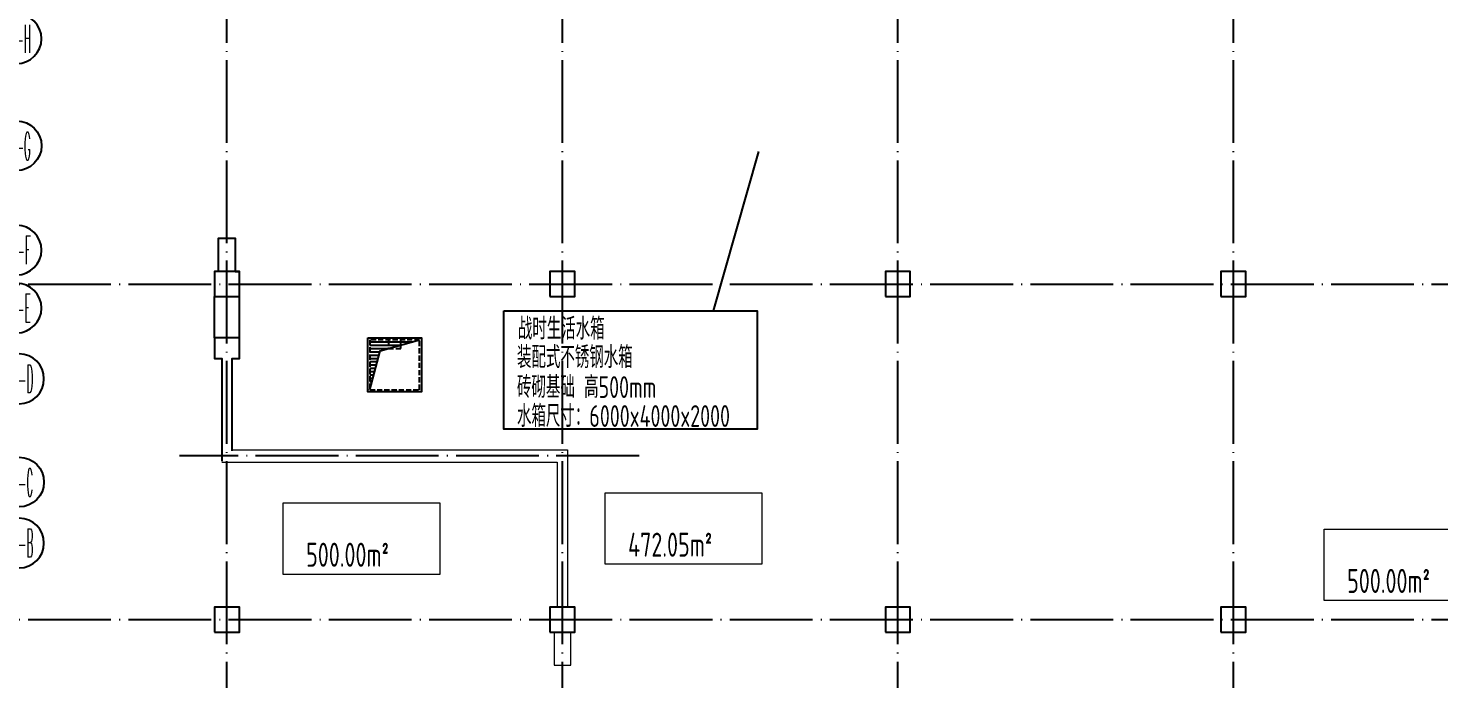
# Model space of a CAD drawing. Extents: x 115549 to 768939, y -502199 to 402497.
# Drawn here: x 383085 to 417143, y -394149 to -378447 of the extents above; entities that cross this region are included whole.
import ezdxf
from ezdxf.enums import TextEntityAlignment as Align

# ---------------------------------------------------------------- set-up
doc = ezdxf.new("R2010")
doc.units = 0
doc.header["$LTSCALE"] = 1000
doc.header["$MEASUREMENT"] = 0
doc.linetypes.add('__DASH', pattern=[0.35, 0.25, -0.1])
doc.linetypes.add('DOTE', pattern=[2.42, 2, -0.2, 0.02, -0.2])
for name, color, linetype in [('AXIS', 3, 'Continuous'), ('AXIS_TEXT', 7, 'Continuous'), ('COLUMN', 9, 'Continuous'), ('DOTE', 16, 'DOTE'), ('人防－WINDOW', 4, 'Continuous'), ('文字', 3, 'Continuous'), ('给水', 32, 'Continuous')]:
    doc.layers.add(name, color=color, linetype=linetype)
doc.layers.add('renWALL', color=8, linetype='Continuous', lineweight=9)
doc.styles.add('_TCH_AXIS', font='COMPLEX', dxfattribs={"bigfont": 'GBCBIG'})
doc.styles.add('COMPLEX', font='COMPLEX')
doc.styles.add('TSSD_Rein', font='tssdeng.shx', dxfattribs={"width": 0.7, "bigfont": 'tssdchn.shx'})

# ---------------------------------------------------------------- blocks, each defined once
blk = doc.blocks.new('qiangzh3333')
at = {"layer": 'COLUMN', "color": 8}
for points in [[(503192301, 3697120196), (503192301, 3697121000), (503192701, 3697121000), (503192701, 3697120196), (503192801, 3697120196), (503192201, 3697120196), (503192201, 3697119596), (503192801, 3697119596), (503192801, 3697120196)], [(503192626, 3697115871), (503192626, 3697118096), (503192801, 3697118096), (503192801, 3697118596), (503192201, 3697118596), (503192201, 3697118096), (503192376, 3697118096), (503192376, 3697115621)]]:
    blk.add_lwpolyline(points, dxfattribs=at)
for points in [[(503200301, 3697119596), (503200901, 3697119596), (503200901, 3697120196), (503200301, 3697120196)], [(503208401, 3697119596), (503209001, 3697119596), (503209001, 3697120196), (503208401, 3697120196)], [(503216501, 3697119596), (503217101, 3697119596), (503217101, 3697120196), (503216501, 3697120196)], [(503192201, 3697111496), (503192801, 3697111496), (503192801, 3697112096), (503192201, 3697112096)], [(503200301, 3697111496), (503200901, 3697111496), (503200901, 3697112096), (503200301, 3697112096)], [(503208401, 3697111496), (503209001, 3697111496), (503209001, 3697112096), (503208401, 3697112096)], [(503216501, 3697111496), (503217101, 3697111496), (503217101, 3697112096), (503216501, 3697112096)]]:
    blk.add_lwpolyline(points, close=True, dxfattribs=at)
at = {"layer": 'renWALL', "color": 8}
for points in [[(503192626, 3697115896), (503200726, 3697115896), (503200726, 3697112096)], [(503192376, 3697115596), (503200476, 3697115596), (503200476, 3697112096)], [(503200401, 3697111496), (503200401, 3697110696), (503200801, 3697110696), (503200801, 3697111496)]]:
    blk.add_lwpolyline(points, dxfattribs=at)
blk = doc.blocks.new('_AXISO')
blk.add_circle((0, 0), 0.5)
at = {"layer": 'AXIS_TEXT', "style": 'COMPLEX', "width": 1.041667}
blk.add_attdef('A', text='', height=0.56, dxfattribs=at).set_placement((-0.25, -0.28), (0.25, -0.28), align=Align.FIT)
blk = doc.blocks.new('31-4')
at = {"layer": 'AXIS'}
for p, q in [((2486657, -845714), (2490657, -845714)), ((2486657, -848914), (2490657, -848914)), ((2490774, -848797), (2490657, -848914)), ((2486657, -850414), (2490657, -850414)), ((2490774, -850531), (2490657, -850414)), ((2486657, -854014), (2490657, -854014)), ((2490774, -853897), (2490657, -854014)), ((2486657, -855414), (2490657, -855414)), ((2490774, -855297), (2490657, -855414)), ((2486657, -856564), (2490657, -856564)), ((2490657, -859764), (2490864, -859525)), ((2486657, -859764), (2490657, -859764)), ((2486657, -860564), (2490657, -860564))]:
    blk.add_line(p, q, dxfattribs=at)
ref = blk.add_blockref('_AXISO', (2491249, -845615), dxfattribs=dict(at, xscale=-1200, yscale=1200, zscale=1200))
ref.add_attrib('A', '31-J', dxfattribs={"layer": 'AXIS_TEXT', "height": 678.8, "style": '_TCH_AXIS', "width": 0.295775}).set_placement((2490909, -845954), (2491588, -845954), align=Align.FIT)
ref = blk.add_blockref('_AXISO', (2491198, -848372), dxfattribs=dict(at, xscale=-1200, yscale=1200, zscale=1200))
ref.add_attrib('A', '31-H', dxfattribs={"layer": 'AXIS_TEXT', "height": 678.8, "style": '_TCH_AXIS', "width": 0.2625}).set_placement((2490859, -848712), (2491538, -848712), align=Align.FIT)
ref = blk.add_blockref('_AXISO', (2491198, -850955), dxfattribs=dict(at, xscale=1200, yscale=1200, zscale=1200, rotation=180))
ref.add_attrib('A', '31-G', dxfattribs={"layer": 'AXIS_TEXT', "height": 678.8, "style": '_TCH_AXIS', "width": 0.269231}).set_placement((2490859, -851305), (2491538, -851305), align=Align.FIT)
ref = blk.add_blockref('_AXISO', (2491198, -853472), dxfattribs=dict(at, xscale=-1200, yscale=1200, zscale=1200))
ref.add_attrib('A', '31-F', dxfattribs={"layer": 'AXIS_TEXT', "height": 678.8, "style": '_TCH_AXIS', "width": 0.276316}).set_placement((2490859, -853812), (2491538, -853812), align=Align.FIT)
ref = blk.add_blockref('_AXISO', (2491198, -854872), dxfattribs=dict(at, xscale=-1200, yscale=1200, zscale=1200))
ref.add_attrib('A', '31-E', dxfattribs={"layer": 'AXIS_TEXT', "height": 678.8, "style": '_TCH_AXIS', "width": 0.276316}).set_placement((2490859, -855212), (2491538, -855212), align=Align.FIT)
ref = blk.add_blockref('_AXISO', (2491257, -856581), dxfattribs=dict(at, xscale=-1200, yscale=1200, zscale=1200))
ref.add_attrib('A', '31-D', dxfattribs={"layer": 'AXIS_TEXT', "height": 678.8, "style": '_TCH_AXIS', "width": 0.272727}).set_placement((2490917, -856921), (2491596, -856921), align=Align.FIT)
ref = blk.add_blockref('_AXISO', (2491257, -859072), dxfattribs=dict(at, xscale=1200, yscale=1200, zscale=1200, rotation=180))
ref.add_attrib('A', '31-C', dxfattribs={"layer": 'AXIS_TEXT', "height": 678.8, "style": '_TCH_AXIS', "width": 0.28}).set_placement((2490917, -859422), (2491596, -859422), align=Align.FIT)
ref = blk.add_blockref('_AXISO', (2491257, -860545), dxfattribs=dict(at, xscale=-1200, yscale=1200, zscale=1200))
ref.add_attrib('A', '31-B', dxfattribs={"layer": 'AXIS_TEXT', "height": 678.8, "style": '_TCH_AXIS', "width": 0.272727}).set_placement((2490917, -860884), (2491596, -860884), align=Align.FIT)
blk = doc.blocks.new('kengyi')
at = {"layer": '给水'}
for p, q in [((2970150, 735418), (2971184, 735418)), ((2970150, 735339), (2970897, 735339)), ((2970150, 735260), (2970610, 735260)), ((2970150, 735180), (2970393, 735180)), ((2970150, 735101), (2970372, 735101)), ((2970150, 735021), (2970351, 735021)), ((2970150, 734942), (2970330, 734942)), ((2970150, 734863), (2970309, 734863)), ((2970150, 734783), (2970288, 734783)), ((2970150, 734704), (2970267, 734704)), ((2970150, 734625), (2970246, 734625)), ((2970150, 734545), (2970225, 734545)), ((2970150, 734466), (2970204, 734466)), ((2970150, 734386), (2970182, 734386))]:
    blk.add_line(p, q, dxfattribs=at)
blk.add_lwpolyline([(2970100, 735514), (2971400, 735514), (2971400, 734214), (2970100, 734214)], close=True, dxfattribs=at)
at = {"layer": '给水', "linetype": '__DASH', "ltscale": 0.5}
blk.add_lwpolyline([(2971350, 735464), (2970150, 735464), (2970150, 734264), (2971350, 734264)], close=True, dxfattribs=at)
at = {"layer": '给水'}
blk.add_lwpolyline([(2970150, 734264), (2970399, 735201), (2971350, 735464)], dxfattribs=at)
at = {"layer": '给水', "linetype": '__DASH', "ltscale": 0.5}
blk.add_lwpolyline([(2970600, 735461), (2970600, 735261), (2970900, 735261), (2970900, 735461)], dxfattribs=at)
blk = doc.blocks.new('saaaa')
at = {"layer": 'COLUMN', "color": 8}
for p, q in [((504859990, 3696180993), (504859990, 3696181797)), ((504859990, 3696181797), (504860390, 3696181797)), ((504860390, 3696181797), (504860390, 3696180993)), ((504860490, 3696180993), (504859890, 3696180993)), ((504859890, 3696180993), (504859890, 3696180393)), ((504860390, 3696180993), (504860490, 3696180993)), ((504860490, 3696180393), (504860490, 3696180993)), ((504868590, 3696180993), (504867990, 3696180993)), ((504867990, 3696180993), (504867990, 3696180393)), ((504868590, 3696180393), (504868590, 3696180993)), ((504876690, 3696180993), (504876090, 3696180993)), ((504876090, 3696180993), (504876090, 3696180393)), ((504876690, 3696180393), (504876690, 3696180993)), ((504884790, 3696180993), (504884190, 3696180993)), ((504884190, 3696180993), (504884190, 3696180393)), ((504884790, 3696180393), (504884790, 3696180993)), ((504859890, 3696180393), (504860490, 3696180393)), ((504867990, 3696180393), (504868590, 3696180393)), ((504876090, 3696180393), (504876690, 3696180393)), ((504884190, 3696180393), (504884790, 3696180393)), ((504860490, 3696179393), (504859890, 3696179393)), ((504859890, 3696179393), (504859890, 3696178893)), ((504860490, 3696178893), (504860490, 3696179393)), ((504859890, 3696178893), (504860065, 3696178893)), ((504860065, 3696178893), (504860065, 3696176418)), ((504860315, 3696176668), (504860315, 3696178893)), ((504860315, 3696178893), (504860490, 3696178893)), ((504860490, 3696172893), (504859890, 3696172893)), ((504859890, 3696172893), (504859890, 3696172293)), ((504860490, 3696172293), (504860490, 3696172893)), ((504868590, 3696172893), (504867990, 3696172893)), ((504867990, 3696172893), (504867990, 3696172293)), ((504868590, 3696172293), (504868590, 3696172893)), ((504876689, 3696172893), (504876089, 3696172893)), ((504876089, 3696172893), (504876089, 3696172293)), ((504876689, 3696172293), (504876689, 3696172893)), ((504884790, 3696172893), (504884190, 3696172893)), ((504884190, 3696172893), (504884190, 3696172293)), ((504884790, 3696172293), (504884790, 3696172893)), ((504859890, 3696172293), (504860490, 3696172293)), ((504867990, 3696172293), (504868590, 3696172293)), ((504876089, 3696172293), (504876689, 3696172293)), ((504884190, 3696172293), (504884790, 3696172293))]:
    blk.add_line(p, q, dxfattribs=at)
at = {"layer": 'renWALL', "color": 8}
for p, q in [((504860315, 3696176693), (504868415, 3696176693)), ((504868415, 3696176693), (504868415, 3696172893)), ((504860065, 3696176393), (504868165, 3696176393)), ((504868165, 3696176393), (504868165, 3696172893)), ((504868090, 3696172293), (504868090, 3696171493)), ((504868490, 3696171493), (504868490, 3696172293)), ((504868090, 3696171493), (504868490, 3696171493))]:
    blk.add_line(p, q, dxfattribs=at)

msp = doc.modelspace()

# ---------------------------------------------------------------- linework, layer by layer
msp.add_line((399634.8, -385267.7), (400721.8, -381421.8))
at = {"color": 0}
msp.add_lwpolyline([(394568.8, -385267.7), (400687.2, -385267.7), (400687.2, -388124.1), (394568.8, -388124.1)], close=True, dxfattribs=at)
at = {"layer": 'DOTE', "color": 1}
for p, q in [((387883.3, -422356.5), (387883.3, -308021.8)), ((395983.3, -422356.5), (395983.3, -308021.8)), ((404083.3, -422356.5), (404083.3, -308021.8)), ((412183.3, -422356.5), (412183.3, -308021.8)), ((225783.3, -384621.8), (452683.3, -384621.8)), ((397835.3, -388771.7), (386739, -388771.7)), ((225783.3, -392721.8), (452683.3, -392721.8))]:
    msp.add_line(p, q, dxfattribs=at)
at = {"layer": '人防－WINDOW'}
for p, q in [((387583.3, -385921.8), (387583.3, -384921.8)), ((388183.3, -385921.8), (388183.3, -384921.8))]:
    msp.add_line(p, q, dxfattribs=at)
at = {"layer": '文字', "color": 6, "lineweight": 15}
for points in [[(389239.7, -389902.4), (393026.6, -389902.4), (393026.6, -391628.8), (389239.7, -391628.8)], [(397014.1, -389659), (400801, -389659), (400801, -391385.4), (397014.1, -391385.4)], [(414375.4, -390534.5), (418162.3, -390534.5), (418162.3, -392260.9), (414375.4, -392260.9)]]:
    msp.add_lwpolyline(points, close=True, dxfattribs=at)

# ---------------------------------------------------------------- block references
for name, p in [('saaaa', (-504472306.5, -3696565314.4)), ('31-4', (-2108390.7, 469671.8))]:
    msp.add_blockref(name, p)
at = {"layer": 'renWALL', "color": 8}
msp.add_blockref('qiangzh3333', (-502804617.7, -3697504518), dxfattribs=at)
at = {"layer": '给水'}
msp.add_blockref('kengyi', (-2578816.7, -1121435.9), dxfattribs=at)

# ---------------------------------------------------------------- texts
at = {"layer": '文字', "color": 7, "style": 'TSSD_Rein', "width": 0.7}
for s, height, p in [('战时生活水箱', 525.26, (394907.4, -385961.8)), ('装配式不锈钢水箱 ', 525.26, (394886.5, -386649.7)), ('砖砌基础 高500mm ', 525.263, (394886.5, -387370.5)), ('水箱尺寸：6000x4000x2000', 525.263, (394886.5, -388069.4))]:
    msp.add_text(s, height=height, dxfattribs=at).set_placement(p)
at = {"layer": '文字', "color": 7, "lineweight": 15, "style": 'TSSD_Rein', "width": 0.7}
for s, p in [('472.05m%%1402%%141%%141', (397568.8, -391201.7)), ('500.00m%%1402%%141%%141', (389794.5, -391445.1)), ('500.00m%%1402%%141%%141', (414930.1, -392077.3))]:
    msp.add_text(s, height=580, dxfattribs=at).set_placement(p)

doc.saveas('drawing.dxf')
